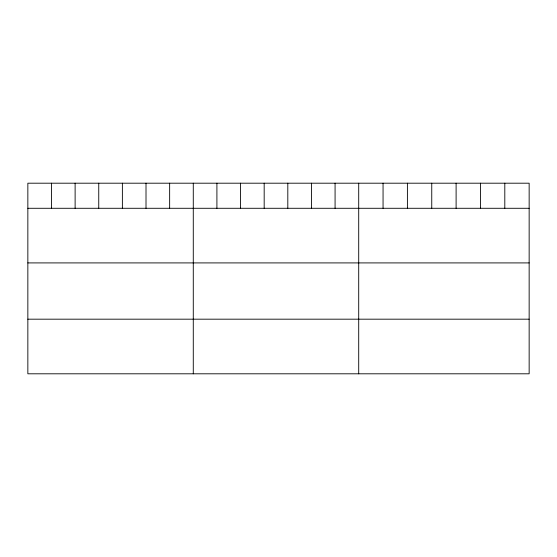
<?xml version="1.0" encoding="UTF-8"?>
<svg xmlns="http://www.w3.org/2000/svg" width="557" height="557" viewBox="0 0 557 557"><rect width="100%" height="100%" fill="white"/><g stroke="black" fill="none" stroke-linecap="round" stroke-linejoin="round"><path stroke-width="0.84" d="M529.15 208.283L529.15 373.803L27.85 373.803L27.85 183.197L529.15 183.197L529.15 208.283L27.85 208.283M27.85 262.911L529.15 262.911M27.85 319.182L529.15 319.182M504.802 183.197L504.802 208.283M480.454 183.197L480.454 208.283M456.106 183.197L456.106 208.283M431.752 183.197L431.752 208.283M407.404 183.197L407.404 208.283M383.056 183.197L383.056 208.283M358.708 183.197L358.708 373.803M335.077 183.197L335.077 208.283M311.44 183.197L311.44 208.283M287.809 183.197L287.809 208.283M264.178 183.197L264.178 208.283M240.547 183.197L240.547 208.283M216.91 183.197L216.91 208.283M193.279 183.197L193.279 373.803M169.648 183.197L169.648 208.283M146.011 183.197L146.011 208.283M122.38 183.197L122.38 208.283M98.749 183.197L98.749 208.283M75.118 183.197L75.118 208.283M51.481 183.197L51.481 208.283"/></g></svg>
